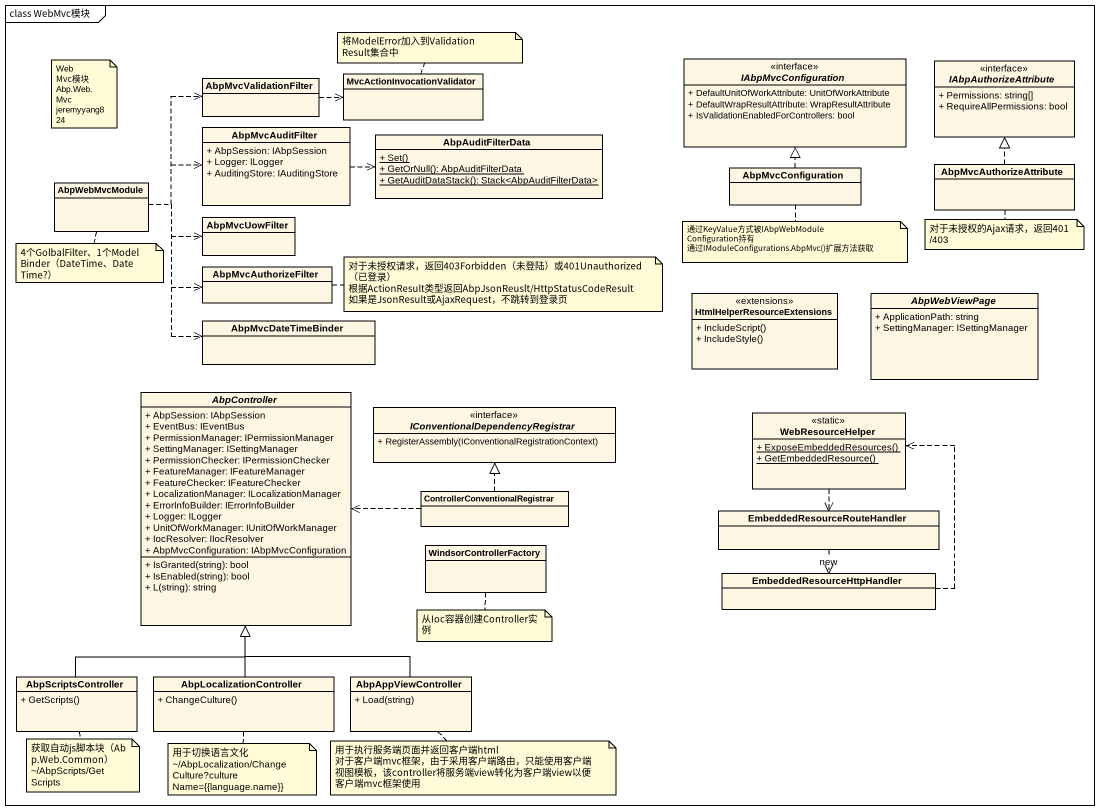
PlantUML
@startuml
mainframe class WebMvc模块
hide circle
hide empty members
skinparam classAttributeIconSize 0
interface IAbpMvcConfiguration {
  + DefaultUnitOfWorkAttribute: UnitOfWorkAttribute
  + DefaultWrapResultAttribute: WrapResultAttribute
  + IsValidationEnabledForControllers: bool
}
interface IAbpAuthorizeAttribute {
  + Permissions: string[]
  + RequireAllPermissions: bool
}
class AbpMvcValidationFilter
class MvcActionInvocationValidator
class AbpMvcAuditFilter {
  + AbpSession: IAbpSession
  + Logger: ILogger
  + AuditingStore: IAuditingStore
}
class AbpAuditFilterData {
  {static} + Set()
  {static} + GetOrNull(): AbpAuditFilterData
  {static} + GetAuditDataStack(): Stack<AbpAuditFilterData>
}
class AbpWebMvcModule
class AbpMvcConfiguration
class AbpMvcAuthorizeAttribute
class AbpMvcUowFilter
class AbpMvcAuthorizeFilter
class HtmlHelperResourceExtensions <<extensions>> {
  + IncludeScript()
  + IncludeStyle()
}
abstract class AbpWebViewPage {
  + ApplicationPath: string
  + SettingManager: ISettingManager
}
class AbpMvcDateTimeBinder
abstract class AbpController {
  + AbpSession: IAbpSession
  + EventBus: IEventBus
  + PermissionManager: IPermissionManager
  + SettingManager: ISettingManager
  + PermissionChecker: IPermissionChecker
  + FeatureManager: IFeatureManager
  + FeatureChecker: IFeatureChecker
  + LocalizationManager: ILocalizationManager
  + ErrorInfoBuilder: IErrorInfoBuilder
  + Logger: ILogger
  + UnitOfWorkManager: IUnitOfWorkManager
  + IocResolver: IIocResolver
  + AbpMvcConfiguration: IAbpMvcConfiguration
  + IsGranted(string): bool
  + IsEnabled(string): bool
  + L(string): string
}
interface "IConventionalDependencyRegistrar" as IConventionalDependencyRegis {
  + RegisterAssembly(IConventionalRegistrationContext)
}
class WebResourceHelper <<static>> {
  {static} + ExposeEmbeddedResources()
  {static} + GetEmbeddedResource()
}
class "ControllerConventionalRegistrar" as ControllerConventionalRegist
class EmbeddedResourceRouteHandler
class WindsorControllerFactory
class EmbeddedResourceHttpHandler
class AbpScriptsController {
  + GetScripts()
}
class AbpLocalizationController {
  + ChangeCulture()
}
class AbpAppViewController {
  + Load(string)
}
AbpMvcValidationFilter .right.> MvcActionInvocationValidator
AbpMvcAuditFilter .right.> AbpAuditFilterData
AbpWebMvcModule .up.> AbpMvcValidationFilter
AbpWebMvcModule .right.> AbpMvcAuditFilter
AbpWebMvcModule .right.> AbpMvcUowFilter
AbpWebMvcModule .right.> AbpMvcAuthorizeFilter
AbpWebMvcModule ..> AbpMvcDateTimeBinder
AbpMvcConfiguration .up.|> IAbpMvcConfiguration
AbpMvcAuthorizeAttribute .up.|> IAbpAuthorizeAttribute
WebResourceHelper ..> EmbeddedResourceRouteHandler
ControllerConventionalRegist .left.> AbpController
ControllerConventionalRegist .up.|> IConventionalDependencyRegis
EmbeddedResourceRouteHandler ..> EmbeddedResourceHttpHandler : new
EmbeddedResourceHttpHandler .up.> WebResourceHelper
AbpScriptsController -up-|> AbpController
AbpLocalizationController -up-|> AbpController
AbpAppViewController -up-|> AbpController
note as N1
  WebMvc模块
  Abp.Web.Mvc
  jeremyyang824
end note
note top of MvcActionInvocationValidator : 将ModelError加入到ValidationResult集合中
note bottom of AbpMvcConfiguration
  通过KeyValue方式被IAbpWebModuleConfiguration持有
  通过IModuleConfigurations.AbpMvc()扩展方法获取
end note
note bottom of AbpMvcAuthorizeAttribute : 对于未授权的Ajax请求，返回401/403
note bottom of AbpWebMvcModule : 4个GolbalFilter、1个ModelBinder（DateTime、DateTime?）
note right of AbpMvcAuthorizeFilter
  对于未授权请求，返回403Forbidden（未登陆）或401Unauthorized（已登录）
  根据ActionResult类型返回AbpJsonReuslt/HttpStatusCodeResult
  如果是JsonResult或AjaxRequest，不跳转到登录页
end note
note bottom of WindsorControllerFactory : 从Ioc容器创建Controller实例
note bottom of AbpScriptsController
  获取自动js脚本块（Abp.Web.Common）
  ~/AbpScripts/GetScripts
end note
note bottom of AbpLocalizationController
  用于切换语言文化
  ~/AbpLocalization/ChangeCulture?cultureName={{language.name}}
end note
note bottom of AbpAppViewController
  用于执行服务端页面并返回客户端html
  对于客户端mvc框架，由于采用客户端路由，只能使用客户端视图模板，该controller将服务端view转化为客户端view以便客户端mvc框架使用
end note
@enduml
